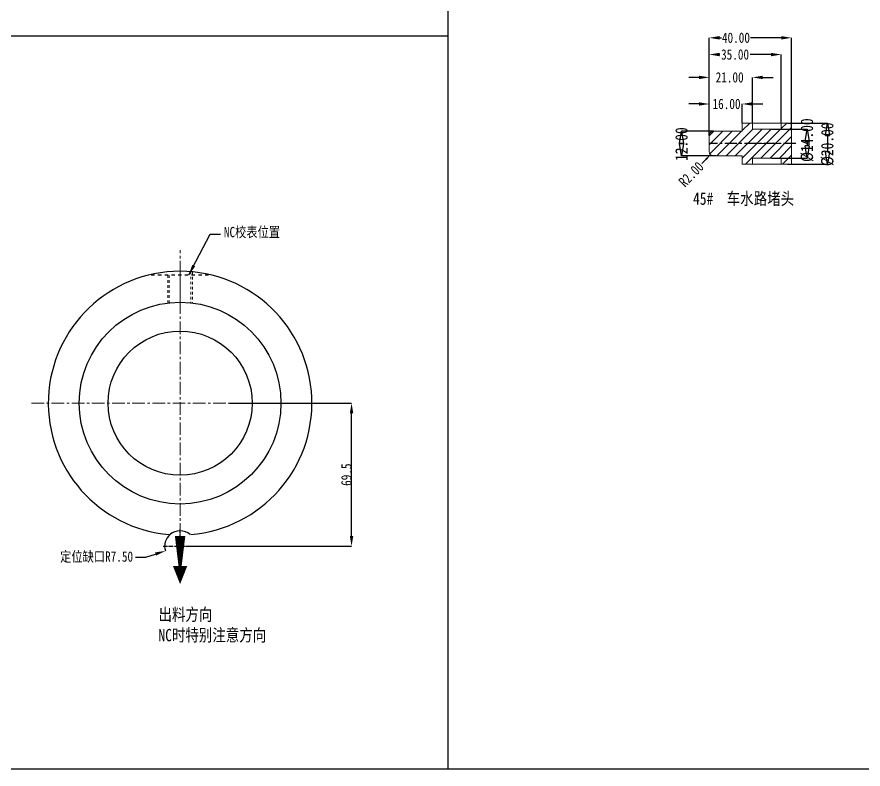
# Model space of a CAD drawing. Header units: millimetres. Extents: x 2141 to 4292, y -4498 to 2648.
# Drawn here: x 3271.7 to 3682.6, y 138.8 to 504 of the extents above; entities that cross this region are included whole.
import ezdxf

# ---------------------------------------------------------------- set-up
doc = ezdxf.new("R2010")
doc.units = ezdxf.units.MM
doc.header["$LTSCALE"] = 16.335
doc.header["$PDMODE"] = 3
doc.header["$PDSIZE"] = 0.3125
for name, pattern in [('CENTER', [0.6, 0.375, -0.075, 0.075, -0.075]), ('HIDDEN', [0.2, 0.1, -0.1]), ('HIDDENX2', [0.75, 0.5, -0.25])]:
    doc.linetypes.add(name, pattern=pattern)
doc.layers.get('0').update_dxf_attribs({"linetype": 'CONTINUOUS'})
doc.layers.get('Defpoints').update_dxf_attribs({"linetype": 'CONTINUOUS'})
for name, color, linetype, lineweight in [('cool', 153, 'HIDDEN', 9), ('dim', 82, 'CONTINUOUS', 9), ('screw', 33, 'CONTINUOUS', 13), ('虚线', 6, 'HIDDENX2', 13)]:
    doc.layers.add(name, color=color, linetype=linetype, lineweight=lineweight)
doc.layers.add('DEFAULT_2', color=8, linetype='HIDDEN')
doc.styles.get("Standard").update_dxf_attribs({"font": 'txt', "width": 0.8})
doc.dimstyles.new('ISO-25', dxfattribs={"dimtxt": 8, "dimasz": 6, "dimexe": 1.25, "dimexo": 0.625, "dimgap": 0, "dimtad": 1, "dimdsep": 46, "dimtxsty": 'Standard', "dimcen": 0, "dimclrd": 4, "dimclre": 4, "dimclrt": 6, "dimazin": 0, "dimtfac": 1, "dimtofl": 0, "dimtmove": 0, "dimatfit": 3, "dimfxl": 0, "dimarcsym": 0})
doc.dimstyles.get("Standard").update_dxf_attribs({"dimtxt": 0.15625, "dimasz": 0.1875, "dimexe": 0.125, "dimexo": 0.0625, "dimtad": 0, "dimtih": 1, "dimtoh": 1, "dimdsep": 46, "dimtxsty": 'Standard', "dimcen": 0.09, "dimadec": 0, "dimazin": 0, "dimtp": 0.01, "dimtm": 0.01, "dimtfac": 1, "dimtofl": 0, "dimtmove": 0, "dimatfit": 3, "dimfxl": 0, "dimtolj": 1, "dimarcsym": 0})
doc.dimstyles.new('STANDARD$0', dxfattribs={"dimscale": 2, "dimtxt": 3, "dimasz": 3, "dimexe": 1.25, "dimexo": 0.625, "dimgap": 0.5, "dimtad": 0, "dimdsep": 46, "dimlunit": 6, "dimtxsty": 'Standard', "dimblk": 'CLOSEDBLANK', "dimcen": 0, "dimclrt": 2, "dimazin": 2, "dimtfac": 2, "dimtmove": 1, "dimatfit": 3, "dimfxl": 0, "dimtolj": 1, "dimtzin": 0, "dimarcsym": 0})

# ---------------------------------------------------------------- blocks, each defined once
blk = doc.blocks.new('*D276')
at = {"color": 4, "lineweight": -2, "ltscale": 0.5}
for p, q in [((3375.08, 316.5), (3434.19, 316.5)), ((3434.19, 252), (3434.19, 311.5)), ((3353.65, 247), (3434.19, 247))]:
    blk.add_line(p, q, dxfattribs=at)
at = {"color": 4, "ltscale": 0.5}
for points in [[(3433.36, 311.5), (3435.02, 311.5), (3434.19, 316.5)], [(3433.36, 252), (3435.02, 252), (3434.19, 247)]]:
    blk.add_solid(points, dxfattribs=at)
at = {"layer": 'Defpoints', "color": 0, "ltscale": 0.5}
for p in [(3375.08, 316.5), (3434.19, 316.5), (3353.65, 247)]:
    blk.add_point(p, dxfattribs=at)
at = {"color": 6, "ltscale": 0.5, "insert": (3431.69, 281.75), "char_height": 5, "attachment_point": 5, "rotation": 90}
blk.add_mtext('69.5', dxfattribs=at)
blk = doc.blocks.new('*D247')
at = {"color": 6, "lineweight": -2}
for p, q in [((3334.24, 241.7), (3339.01, 243.22)), ((3329.24, 241.7), (3334.24, 241.7))]:
    blk.add_line(p, q, dxfattribs=at)
blk.add_arc((3350.92, 247), 7.5, 130.5176, 197.6094, dxfattribs=at)
at = {"color": 6}
blk.add_solid([(3338.76, 244.01), (3339.26, 242.42), (3343.77, 244.73)], dxfattribs=at)
at = {"layer": 'Defpoints', "color": 0}
for p in [(3350.92, 247), (3343.77, 244.73)]:
    blk.add_point(p, dxfattribs=at)
at = {"color": 3, "insert": (3310.38, 241.7), "char_height": 5, "attachment_point": 5}
blk.add_mtext('\\A1;{\\fSimSun|b0|i0|c134|p2;定位缺口}R7.50', dxfattribs=at)
blk = doc.blocks.new('_ClosedBlank')
at = {"color": 0, "linetype": 'ByBlock', "lineweight": -2}
for p, q in [((-1, 0.167), (0, 0)), ((-1, 0.167), (-1, -0.167)), ((0, 0), (-1, -0.167))]:
    blk.add_line(p, q, dxfattribs=at)
blk = doc.blocks.new('*D248')
at = {"color": 6, "lineweight": -2}
for p, q in [((3609.9, 448.5), (3594.43, 448.5)), ((3611.14, 436.5), (3594.43, 436.5))]:
    blk.add_line(p, q, dxfattribs=at)
at = {"layer": 'Defpoints', "color": 0}
for p in [(3609.9, 448.5), (3594.43, 436.5), (3611.14, 436.5)]:
    blk.add_point(p, dxfattribs=at)
at = {"color": 6, "lineweight": -2, "xscale": 6, "yscale": 6, "zscale": 6}
for p, rotation in [((3594.43, 448.5), 90), ((3594.43, 436.5), 270)]:
    blk.add_blockref('_ClosedBlank', p, dxfattribs=dict(at, rotation=rotation))
at = {"color": 4, "insert": (3594.43, 442.26), "char_height": 6, "attachment_point": 5, "rotation": 90}
blk.add_mtext('\\A1;12.00', dxfattribs=at)
blk = doc.blocks.new('*D277')
at = {"color": 4, "lineweight": -2}
for p, q in [((3602.9, 461.75), (3597.9, 461.75)), ((3607.9, 446.5), (3607.9, 461.75)), ((3623.9, 452.5), (3623.9, 461.75)), ((3628.9, 461.75), (3633.9, 461.75))]:
    blk.add_line(p, q, dxfattribs=at)
at = {"color": 4}
for points in [[(3602.9, 462.58), (3602.9, 460.92), (3607.9, 461.75)], [(3628.9, 462.58), (3628.9, 460.92), (3623.9, 461.75)]]:
    blk.add_solid(points, dxfattribs=at)
at = {"layer": 'Defpoints', "color": 0}
for p in [(3623.9, 461.75), (3623.9, 452.5), (3607.9, 446.5)]:
    blk.add_point(p, dxfattribs=at)
at = {"color": 6, "insert": (3616.29, 461.75), "char_height": 5, "attachment_point": 5}
blk.add_mtext('\\A1;16.00', dxfattribs=at)
blk = doc.blocks.new('*D278')
at = {"color": 4, "lineweight": -2}
for p, q in [((3602.9, 474.66), (3597.9, 474.66)), ((3607.9, 446.5), (3607.9, 474.66)), ((3628.9, 452.5), (3628.9, 474.66)), ((3633.9, 474.66), (3638.9, 474.66))]:
    blk.add_line(p, q, dxfattribs=at)
at = {"color": 4}
for points in [[(3602.9, 475.49), (3602.9, 473.82), (3607.9, 474.66)], [(3633.9, 475.49), (3633.9, 473.82), (3628.9, 474.66)]]:
    blk.add_solid(points, dxfattribs=at)
at = {"layer": 'Defpoints', "color": 0}
for p in [(3628.9, 474.66), (3628.9, 452.5), (3607.9, 446.5)]:
    blk.add_point(p, dxfattribs=at)
at = {"color": 6, "insert": (3617.8, 474.66), "char_height": 5, "attachment_point": 5}
blk.add_mtext('\\A1;21.00', dxfattribs=at)
blk = doc.blocks.new('*D279')
at = {"color": 4, "lineweight": -2}
for p, q in [((3607.9, 446.5), (3607.9, 485.76)), ((3612.9, 485.76), (3613.1, 485.76)), ((3637.9, 485.76), (3627.76, 485.76)), ((3642.9, 452.5), (3642.9, 485.76))]:
    blk.add_line(p, q, dxfattribs=at)
at = {"color": 4}
for points in [[(3612.9, 486.6), (3612.9, 484.93), (3607.9, 485.76)], [(3637.9, 486.6), (3637.9, 484.93), (3642.9, 485.76)]]:
    blk.add_solid(points, dxfattribs=at)
at = {"layer": 'Defpoints', "color": 0}
for p in [(3642.9, 485.76), (3642.9, 452.5), (3607.9, 446.5)]:
    blk.add_point(p, dxfattribs=at)
at = {"color": 6, "insert": (3620.43, 485.76), "char_height": 5, "attachment_point": 5}
blk.add_mtext('\\A1;35.00', dxfattribs=at)
blk = doc.blocks.new('*D280')
at = {"color": 4, "lineweight": -2}
for p, q in [((3607.9, 446.5), (3607.9, 493.89)), ((3612.9, 493.89), (3613.86, 493.89)), ((3642.9, 493.89), (3627.86, 493.89)), ((3647.9, 448.77), (3647.9, 493.89))]:
    blk.add_line(p, q, dxfattribs=at)
at = {"color": 4}
for points in [[(3612.9, 494.72), (3612.9, 493.05), (3607.9, 493.89)], [(3642.9, 494.72), (3642.9, 493.05), (3647.9, 493.89)]]:
    blk.add_solid(points, dxfattribs=at)
at = {"layer": 'Defpoints', "color": 0}
for p in [(3647.9, 493.89), (3647.9, 448.77), (3607.9, 446.5)]:
    blk.add_point(p, dxfattribs=at)
at = {"color": 6, "insert": (3620.86, 493.89), "char_height": 5, "attachment_point": 5}
blk.add_mtext('\\A1;40.00', dxfattribs=at)
blk = doc.blocks.new('*D281')
at = {"color": 6, "lineweight": -2}
for p, q in [((3638.25, 449.5), (3655.43, 449.5)), ((3655.43, 443.5), (3655.43, 441.5)), ((3638.25, 435.5), (3655.43, 435.5))]:
    blk.add_line(p, q, dxfattribs=at)
at = {"layer": 'Defpoints', "color": 0}
for p in [(3638.25, 449.5), (3638.25, 435.5), (3655.43, 435.5)]:
    blk.add_point(p, dxfattribs=at)
at = {"color": 6, "lineweight": -2, "xscale": 6, "yscale": 6, "zscale": 6}
for p, rotation in [((3655.43, 449.5), 90), ((3655.43, 435.5), 270)]:
    blk.add_blockref('_ClosedBlank', p, dxfattribs=dict(at, rotation=rotation))
at = {"color": 4, "insert": (3655.43, 444.19), "char_height": 6, "attachment_point": 5, "rotation": 90}
blk.add_mtext('\\A1;%%c14.00', dxfattribs=at)
blk = doc.blocks.new('*D284')
at = {"color": 6, "lineweight": -2}
for p, q in [((3645.96, 452.5), (3665.31, 452.5)), ((3665.31, 446.5), (3665.31, 438.5)), ((3645.96, 432.5), (3665.31, 432.5))]:
    blk.add_line(p, q, dxfattribs=at)
at = {"layer": 'Defpoints', "color": 0}
for p in [(3645.96, 452.5), (3645.96, 432.5), (3665.31, 432.5)]:
    blk.add_point(p, dxfattribs=at)
at = {"color": 6, "lineweight": -2, "xscale": 6, "yscale": 6, "zscale": 6}
for p, rotation in [((3665.31, 452.5), 90), ((3665.31, 432.5), 270)]:
    blk.add_blockref('_ClosedBlank', p, dxfattribs=dict(at, rotation=rotation))
at = {"color": 4, "insert": (3665.31, 442.18), "char_height": 6, "attachment_point": 5, "rotation": 90}
blk.add_mtext('\\A1;%%c20.00', dxfattribs=at)
blk = doc.blocks.new('*D285')
at = {"color": 6, "lineweight": -2}
blk.add_line((3604.27, 432.81), (3606.38, 434.94), dxfattribs=at)
at = {"color": 6}
blk.add_solid([(3606.03, 435.3), (3606.74, 434.59), (3608.49, 437.08)], dxfattribs=at)
at = {"layer": 'Defpoints', "color": 0}
for p in [(3608.49, 437.08), (3609.9, 438.5)]:
    blk.add_point(p, dxfattribs=at)
at = {"color": 4, "insert": (3599.11, 427.61), "char_height": 5, "attachment_point": 5, "rotation": 45.2565}
blk.add_mtext('\\A1;R2.00', dxfattribs=at)

msp = doc.modelspace()

# ---------------------------------------------------------------- hatches: boundary and pattern name
h = msp.add_hatch()
h.set_pattern_fill('ANSI31', color=4, style=0)
h.set_pattern_definition([(45, (2185.6198, 70.2458), (-2.245064, 2.245064), [])])
h.paths.add_polyline_path([(3647.9, 442.496), (3647.9, 452.496), (3642.9, 452.496), (3642.9, 449.496), (3628.9, 449.496), (3628.9, 452.496), (3623.9, 452.496), (3623.9, 448.496), (3609.9, 448.496, 0.4142136), (3607.9, 446.496), (3607.9, 442.496)])
h.paths.add_polyline_path([(3607.9, 442.496), (3607.9, 438.496, 0.4142136), (3609.9, 436.496), (3623.9, 436.496), (3623.9, 432.496), (3628.9, 432.496), (3628.9, 435.496), (3642.9, 435.496), (3642.9, 432.496), (3647.9, 432.496), (3647.9, 442.496)])

# ---------------------------------------------------------------- linework, layer by layer
at = {"ltscale": 0.5}
for p, q in [((3480.982, 824.503), (3480.982, 138.79)), ((2978.858, 494.878), (3480.982, 494.878))]:
    msp.add_line(p, q, dxfattribs=at)
at = {"color": 1, "linetype": 'CENTER', "ltscale": 0.970285}
msp.add_line((3649.9, 442.496), (3607.9, 442.496), dxfattribs=at)
at = {"color": 1, "linetype": 'CENTER', "lineweight": 0}
for p, q in [((3350.923, 242.218), (3350.923, 390.779)), ((3278.719, 316.499), (3423.128, 316.499))]:
    msp.add_line(p, q, dxfattribs=at)
at = {"color": 1, "linetype": 'CENTER', "ltscale": 0.3}
for p, q in [((3350.923, 238.749), (3350.923, 255.249)), ((3342.673, 246.999), (3359.173, 246.999))]:
    msp.add_line(p, q, dxfattribs=at)
at = {"ltscale": 0.5}
msp.add_lwpolyline([(2978.858, 824.503), (3860.547, 824.503), (3860.547, 138.79), (2978.858, 138.79)], close=True, dxfattribs=at)
msp.add_lwpolyline([(3350.923, 228.594, 0, 7.027, 0), (3350.923, 237.461, 1.562, 5.075, -0.0000107), (3350.923, 251.999, 5.075, 5.075, -0.0207624)], format="xyseb")
for radius in [49, 35]:
    msp.add_circle((3350.923, 316.499), radius, dxfattribs=at)
for centre, radius, start, end in [((3350.923, 316.499), 64, 274.73725, 265.26274), ((3350.923, 246.999), 7.5, 49.31224, 130.68775)]:
    msp.add_arc(centre, radius, start, end, dxfattribs=at)
at = {"layer": 'cool', "color": 1, "linetype": 'CENTER', "ltscale": 0.621977}
msp.add_line((3350.923, 381.208), (3350.923, 366.013), dxfattribs=at)
at = {"layer": 'DEFAULT_2', "color": 8, "linetype": 'HIDDEN'}
msp.add_line((3336.923, 378.814), (3364.923, 378.814), dxfattribs=at)
at = {"layer": 'screw', "color": 92, "linetype": 'HIDDEN', "ltscale": 0.746373}
for p, q in [((3344.923, 378.597), (3344.923, 365.13)), ((3356.923, 380.217), (3356.923, 365.13))]:
    msp.add_line(p, q, dxfattribs=at)
at = {"layer": 'screw', "linetype": 'HIDDEN', "ltscale": 0.746373}
for p, q in [((3345.673, 378.597), (3345.673, 365.217)), ((3356.173, 380.283), (3356.173, 365.217))]:
    msp.add_line(p, q, dxfattribs=at)
at = {"layer": 'screw', "color": 1, "linetype": 'CENTER', "ltscale": 0.466483}
msp.add_line((3350.923, 378.597), (3350.923, 368.046), dxfattribs=at)
at = {"layer": '虚线', "ltscale": 10}
for p, q in [((3623.9, 452.496), (3623.9, 448.496)), ((3647.9, 452.496), (3623.9, 452.496)), ((3628.9, 452.496), (3628.9, 449.496)), ((3642.9, 452.496), (3642.9, 449.496)), ((3647.9, 452.496), (3647.9, 432.496)), ((3623.9, 448.496), (3609.9, 448.496)), ((3642.9, 449.496), (3628.9, 449.496)), ((3607.9, 438.496), (3607.9, 446.496)), ((3623.9, 436.496), (3609.9, 436.496)), ((3623.9, 432.496), (3623.9, 436.496)), ((3647.9, 432.496), (3623.9, 432.496)), ((3628.9, 432.496), (3628.9, 435.496)), ((3642.9, 435.496), (3628.9, 435.496)), ((3642.9, 432.496), (3642.9, 435.496))]:
    msp.add_line(p, q, dxfattribs=at)
at = {"layer": '虚线', "color": 1, "linetype": 'CENTER', "ltscale": 0.310989}
msp.add_line((3630.4, 442.496), (3641.4, 442.496), dxfattribs=at)
at = {"layer": '虚线', "ltscale": 10}
for centre, start, end in [((3609.9, 446.496), 90, 180), ((3609.9, 438.496), 180, 270)]:
    msp.add_arc(centre, 2, start, end, dxfattribs=at)

# ---------------------------------------------------------------- texts
at = {"char_height": 6, "attachment_point": 1}
for s, insert, width in [('{\\fSimSun|b0|i0|c134|p2;45#  车水路堵头}', (3600.038, 418.793), 71.53055), ('{\\fSimSun|b0|i0|c134|p2;出料方向\\P\\C6;NC时特别注意方向}', (3340.408, 216.848), 97.10809)]:
    msp.add_mtext(s, dxfattribs=dict(at, insert=insert, width=width))
at = {"layer": 'dim', "insert": (3372.194, 399.285), "char_height": 5, "attachment_point": 4}
msp.add_mtext('\\A1;NC{\\fSimSun|b0|i0|c134|p2;校表位置}', dxfattribs=at)

# ---------------------------------------------------------------- dimensions: what is measured, and where the dimension line sits
for base, p2, picture, middle in [((3647.9, 493.888), (3647.9, 448.775), '*D280', (3620.865, 493.888)), ((3642.9, 485.764), (3642.9, 452.496), '*D279', (3620.43, 485.764)), ((3628.9, 474.658), (3628.9, 452.496), '*D278', (3617.804, 474.658)), ((3623.9, 461.75), (3623.9, 452.496), '*D277', (3616.286, 461.75))]:
    dim = msp.add_linear_dim(base=base, p1=(3607.9, 446.496), p2=p2, dimstyle='STANDARD$0', override={"dimscale": 1, "dimtxt": 5, "dimasz": 5, "dimexe": 0, "dimexo": 0, "dimgap": 0, "dimtih": 1, "dimtoh": 1, "dimzin": 0, "dimlunit": 2, "dimclrd": 4, "dimclre": 4, "dimclrt": 6, "dimazin": 0, "dimtp": 0.01, "dimtm": 0.01, "dimtfac": 1, "dimtofl": 0, "dimtmove": 0, "dimfxl": 1.25})
    dim.commit()
    dim.dimension.update_dxf_attribs({"geometry": picture, "text_midpoint": middle, "dimtype": 160})
for base, p1, p2, picture, middle in [((3655.434, 435.496), (3638.254, 449.496), (3638.254, 435.496), '*D281', (3655.434, 444.186)), ((3665.313, 432.496), (3645.963, 452.496), (3645.963, 432.496), '*D284', (3665.313, 442.177))]:
    dim = msp.add_linear_dim(base=base, p1=p1, p2=p2, angle=90, text='%%c<>', dimstyle='STANDARD$0', override={"dimexe": 0, "dimexo": 0, "dimgap": 0, "dimzin": 0, "dimclrd": 6, "dimclre": 6, "dimclrt": 4})
    dim.commit()
    dim.dimension.update_dxf_attribs({"geometry": picture, "text_midpoint": middle, "dimtype": 160})
dim = msp.add_linear_dim(base=(3594.433, 436.496), p1=(3609.9, 448.496), p2=(3611.144, 436.496), angle=90, dimstyle='STANDARD$0', override={"dimexe": 0, "dimexo": 0, "dimgap": 0, "dimzin": 0, "dimclrd": 6, "dimclre": 6, "dimclrt": 4})
dim.commit()
dim.dimension.update_dxf_attribs({"geometry": '*D248', "text_midpoint": (3594.433, 442.265), "dimtype": 160})
dim = msp.add_radius_dim(center=(3609.9, 438.496), mpoint=(3608.492, 437.076), dimstyle='Standard', override={"dimtxt": 5, "dimasz": 3, "dimexe": 0, "dimexo": 0, "dimgap": 0, "dimtih": 0, "dimtoh": 0, "dimzin": 0, "dimcen": 0, "dimclrd": 6, "dimclre": 6, "dimclrt": 4, "dimadec": 2, "dimtp": 0, "dimtm": 0, "dimtzin": 0})
dim.commit()
dim.dimension.update_dxf_attribs({"geometry": '*D285', "text_midpoint": (3599.106, 427.606)})
at = {"ltscale": 0.5}
dim = msp.add_linear_dim(base=(3434.189, 316.499), p1=(3353.645, 246.999), p2=(3375.079, 316.499), angle=90, dimstyle='ISO-25', override={"dimtxt": 5, "dimasz": 5, "dimexe": 0, "dimexo": 0, "dimfxl": 1.25}, dxfattribs=at)
dim.commit()
dim.dimension.update_dxf_attribs({"geometry": '*D276', "text_midpoint": (3431.689, 281.749)})
dim = msp.add_radius_dim(center=(3350.923, 246.999), mpoint=(3343.775, 244.73), text='{\\fSimSun|b0|i0|c134|p2;定位缺口}<>', dimstyle='Standard', override={"dimtxt": 5, "dimasz": 5, "dimexe": 0, "dimexo": 0, "dimgap": 0, "dimtad": 0, "dimzin": 0, "dimcen": 0, "dimclrd": 6, "dimclre": 6, "dimclrt": 3, "dimadec": 2, "dimtol": 0, "dimfxl": 1.25, "dimtzin": 0, "dimarcsym": 2})
dim.commit()
dim.dimension.update_dxf_attribs({"geometry": '*D247', "text_midpoint": (3310.377, 241.705)})

# ---------------------------------------------------------------- leaders
at = {"layer": 'dim', "annotation_type": 0, "has_hookline": 1, "hookline_direction": 0, "text_width": 30.467}
msp.add_leader([(3355.183, 378.814), (3365.513, 398.473), (3370.513, 398.473)], dimstyle='Standard', override={"dimtxt": 2.5, "dimasz": 5, "dimexe": 0, "dimexo": 0, "dimgap": 0.49975, "dimtad": 0, "dimzin": 0, "dimcen": 0, "dimadec": 2, "dimtol": 0, "dimtzin": 0}, dxfattribs=at)

doc.saveas('drawing.dxf')
